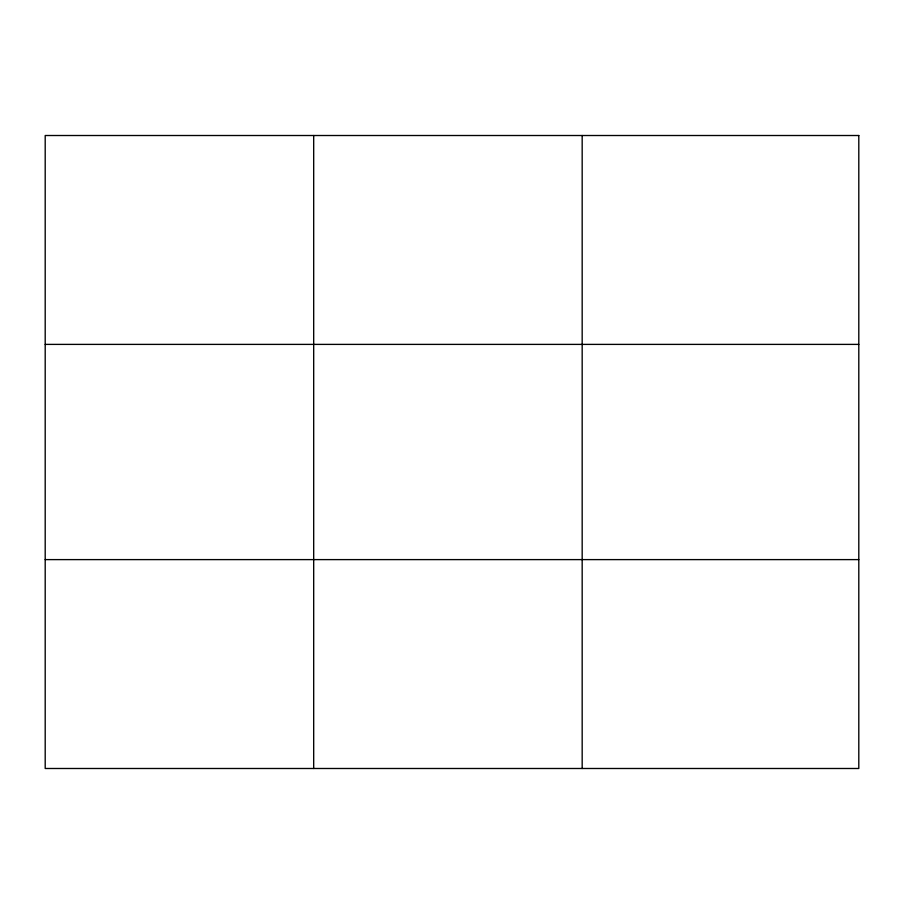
<?xml version="1.0" encoding="UTF-8"?>
<svg xmlns="http://www.w3.org/2000/svg" width="904" height="904" viewBox="0 0 904 904"><rect width="100%" height="100%" fill="white"/><g stroke="black" fill="none" stroke-linecap="round" stroke-linejoin="round"><path stroke-width="1.36" d="M313.688 135.51L313.688 768.49M582.176 135.51L582.176 768.49M45.2 344.39L858.8 344.39M45.2 559.61L858.8 559.61M858.8 135.51L858.8 768.49L45.2 768.49L45.2 135.51L858.8 135.51"/></g></svg>
